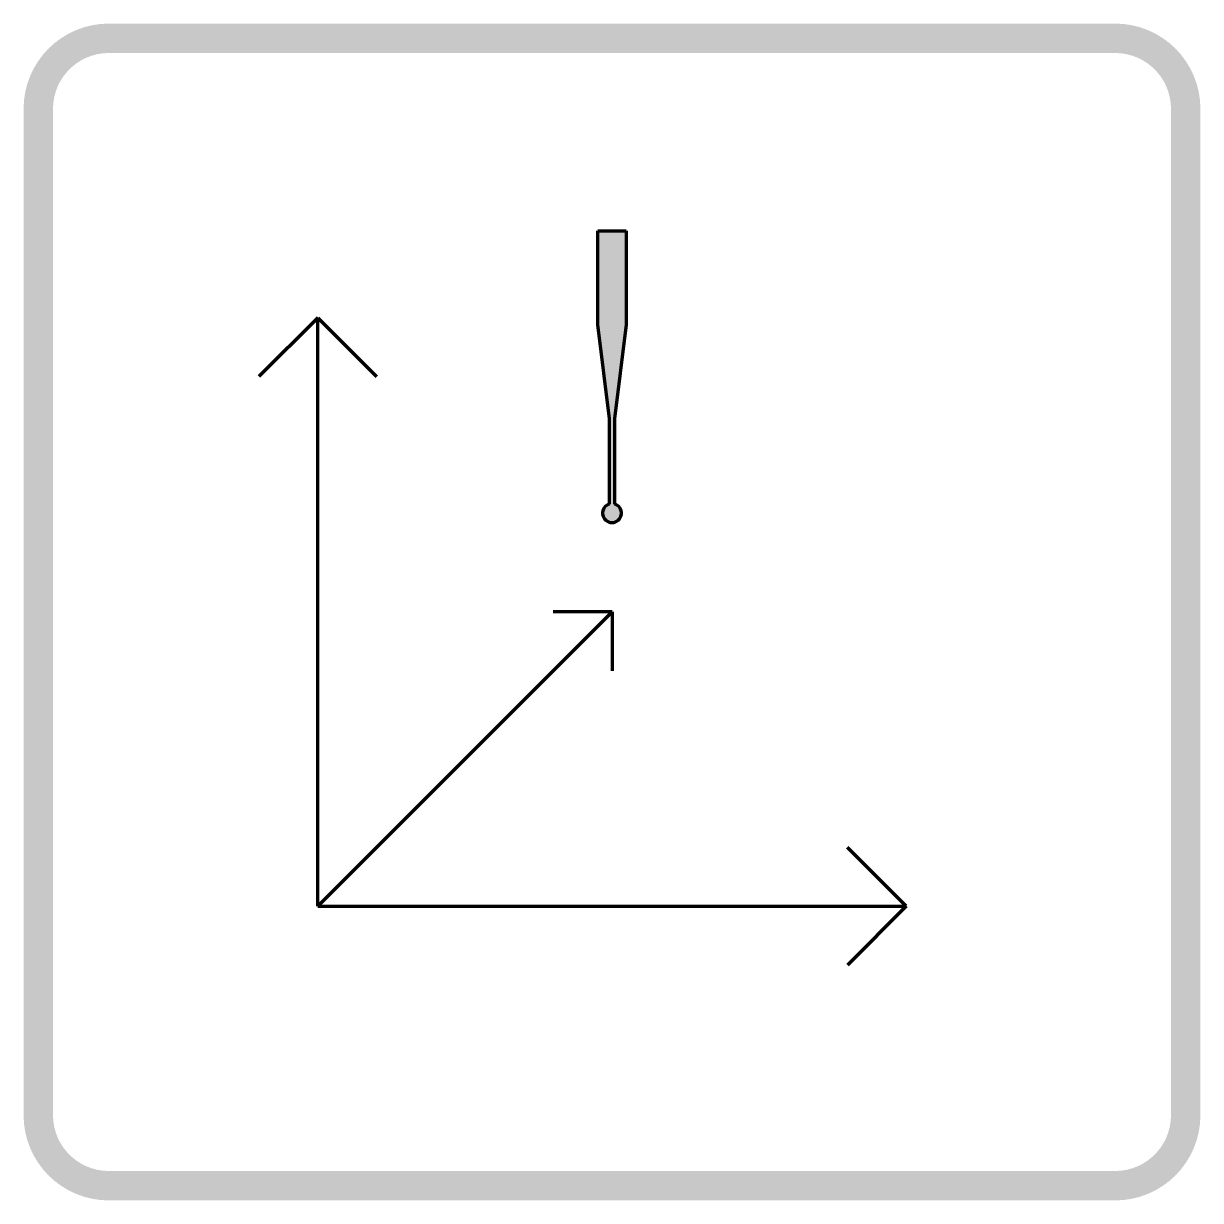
# Model space of a CAD drawing. Header units: millimetres. Extents: x -100 to 100, y -100 to 100.
import ezdxf

# ---------------------------------------------------------------- set-up
doc = ezdxf.new("R2010")
doc.units = ezdxf.units.MM
doc.layers.get('0').update_dxf_attribs({"color": 178, "lineweight": 25, "true_color": 0x000000})

msp = doc.modelspace()

# ---------------------------------------------------------------- hatches: boundary and pattern name
h = msp.add_hatch(color=256)
edge = h.paths.add_edge_path(flags=0)
edge.add_line((100, -85.50000000000003), (100, 85.49999999999997))
edge.add_arc((85.49999999999997, 85.49999999999997), 14.5, 0, 90)
edge.add_line((85.49999999999997, 99.99999999999997), (-85.50000000000003, 100))
edge.add_arc((-85.50000000000003, 85.49999999999997), 14.5, 90, 180)
edge.add_line((-100, 85.49999999999997), (-100, -85.50000000000003))
edge.add_arc((-85.50000000000003, -85.50000000000003), 14.5, 180, 270)
edge.add_line((-85.50000000000003, -100), (85.49999999999997, -100))
edge.add_arc((85.49999999999997, -85.50000000000003), 14.5, 270, 360)
edge = h.paths.add_edge_path(flags=0)
edge.add_arc((-85.50000000000003, 85.49999999999997), 9.5, 90.00000000000001, 180)
edge.add_line((-95.00000000000003, 85.49999999999997), (-95.00000000000003, -85.50000000000003))
edge.add_arc((-85.50000000000003, -85.50000000000003), 9.5, 180, 270)
edge.add_line((-85.50000000000003, -95.00000000000003), (85.49999999999997, -95.00000000000003))
edge.add_arc((85.49999999999997, -85.50000000000003), 9.5, 270, 360)
edge.add_line((94.99999999999997, -85.50000000000003), (94.99999999999997, 85.49999999999997))
edge.add_arc((85.49999999999997, 85.49999999999997), 9.5, 0, 90.00000000000001)
edge.add_line((85.49999999999997, 94.99999999999997), (-85.50000000000003, 94.99999999999997))
at = {"lineweight": 200}
h = msp.add_hatch(color=256, dxfattribs=at)
edge = h.paths.add_edge_path(flags=0)
edge.add_line((-2.399999999999977, 64.8), (2.399999999999977, 64.8))
edge.add_line((2.399999999999977, 64.8), (2.399999999999977, 48.8))
edge.add_line((2.399999999999977, 48.8), (0.3999999999999773, 32.8))
edge.add_line((0.3999999999999773, 32.8), (0.3999999999999773, 18.34919333848295))
edge.add_arc((1.137e-13, 16.8), 1.6, -255.52248781407013, 75.52248781407019, ccw=False)
edge.add_line((-0.3999999999998851, 18.34919333848297), (-0.3999999999999773, 32.8))
edge.add_line((-0.3999999999999773, 32.8), (-2.399999999999977, 48.8))
edge.add_line((-2.399999999999977, 48.8), (-2.399999999999977, 64.8))

# ---------------------------------------------------------------- linework, layer by layer
for p, q in [((-2.399999999999977, 48.8), (-2.399999999999977, 64.8)), ((-2.399999999999977, 64.8), (2.399999999999977, 64.8)), ((2.399999999999977, 64.8), (2.399999999999977, 48.8)), ((-50, 50), (-60, 40)), ((-50, -50), (-50, 50)), ((-50, 50), (-40, 40)), ((-0.3999999999999773, 32.8), (-2.399999999999977, 48.8)), ((2.399999999999977, 48.8), (0.3999999999999773, 32.8)), ((-0.3999999999999773, 18.34919333848295), (-0.3999999999999773, 32.8)), ((0.3999999999999773, 32.8), (0.3999999999999773, 18.34919333848295)), ((-50, -50), (0, 0)), ((0, 0), (-10, 0)), ((0, 0), (0, -10)), ((50, -50), (40, -40)), ((-50, -50), (50, -50)), ((50, -50), (40, -60))]:
    msp.add_line(p, q, dxfattribs=at)
msp.add_arc((1.137e-13, 16.8), 1.6, 104.4775121859299, 75.52248781407019, dxfattribs=at)

doc.saveas('drawing.dxf')
